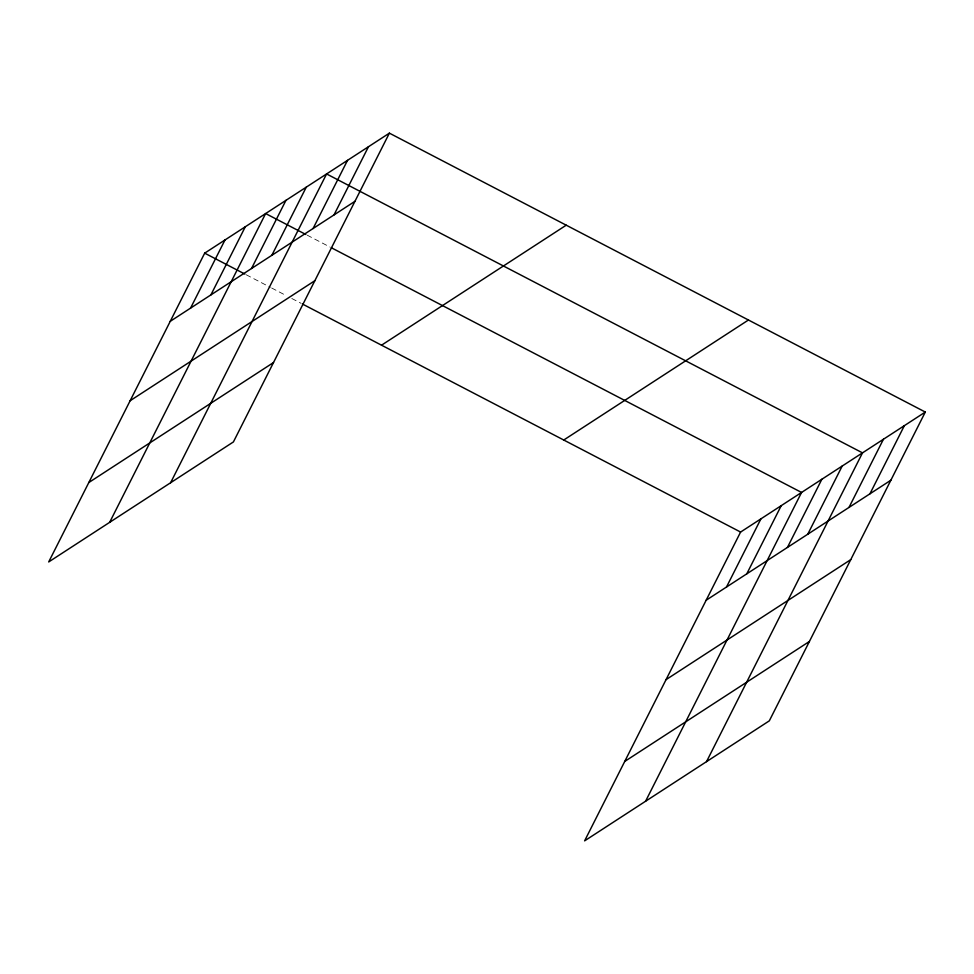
<?xml version="1.0" encoding="UTF-8"?>
<svg xmlns="http://www.w3.org/2000/svg" width="974" height="974" viewBox="0 0 974 974"><rect width="100%" height="100%" fill="white"/><g stroke="black" fill="none" stroke-linecap="round" stroke-linejoin="round"><path stroke-width="0.73" stroke-dasharray="4.87 3.65" d="M307.175 235.16L329.942 247.019M246.215 274.765L270.334 287.318M271.673 288.012L286.417 295.682M291.774 298.47L301.149 303.352"/><path stroke-width="1.46" d="M389.381 133.146L204.686 253.155L48.7 561.949L233.407 441.94L389.381 133.146L925.3 412.051L769.314 720.845L584.619 840.854L740.593 532.06L925.3 412.051M190.563 308.125L225.006 239.945M210.883 294.927L245.314 226.747M109.648 522.344L265.634 213.55L305.824 234.466M251.511 268.52L285.954 200.34M271.831 255.322L306.274 187.142M170.608 482.739L326.582 173.944L862.501 452.861L706.515 761.656M313.08 228.525L347.523 160.345M334.009 214.913L368.452 146.745M726.482 587.042L760.913 518.862M746.79 573.832L781.233 505.664M645.567 801.261L801.553 492.454L331.282 247.713M787.43 547.437L821.861 479.257M807.75 534.239L842.181 466.059M848.999 507.43L883.43 439.262M869.928 493.83L904.371 425.65M170.243 321.323L354.95 201.314M130.139 400.728L314.833 280.719M88.804 482.544L273.511 362.535M381.54 345.186L566.235 225.177M563.751 440.017L748.446 320.008M706.162 600.24L890.857 480.231M666.046 679.645L850.752 559.636M624.724 761.449L809.431 641.452M204.686 253.155L244.876 274.071M302.488 304.046L740.593 532.06"/></g></svg>
